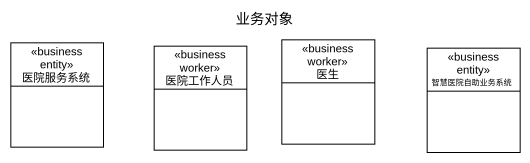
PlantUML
@startuml
title 业务对象
hide circle
hide empty members
class 医生 <<business worker>>
class 医院服务系统 <<business entity>>
class 医院工作人员 <<business worker>>
class 智慧医院自助业务系统 <<business entity>>
@enduml
